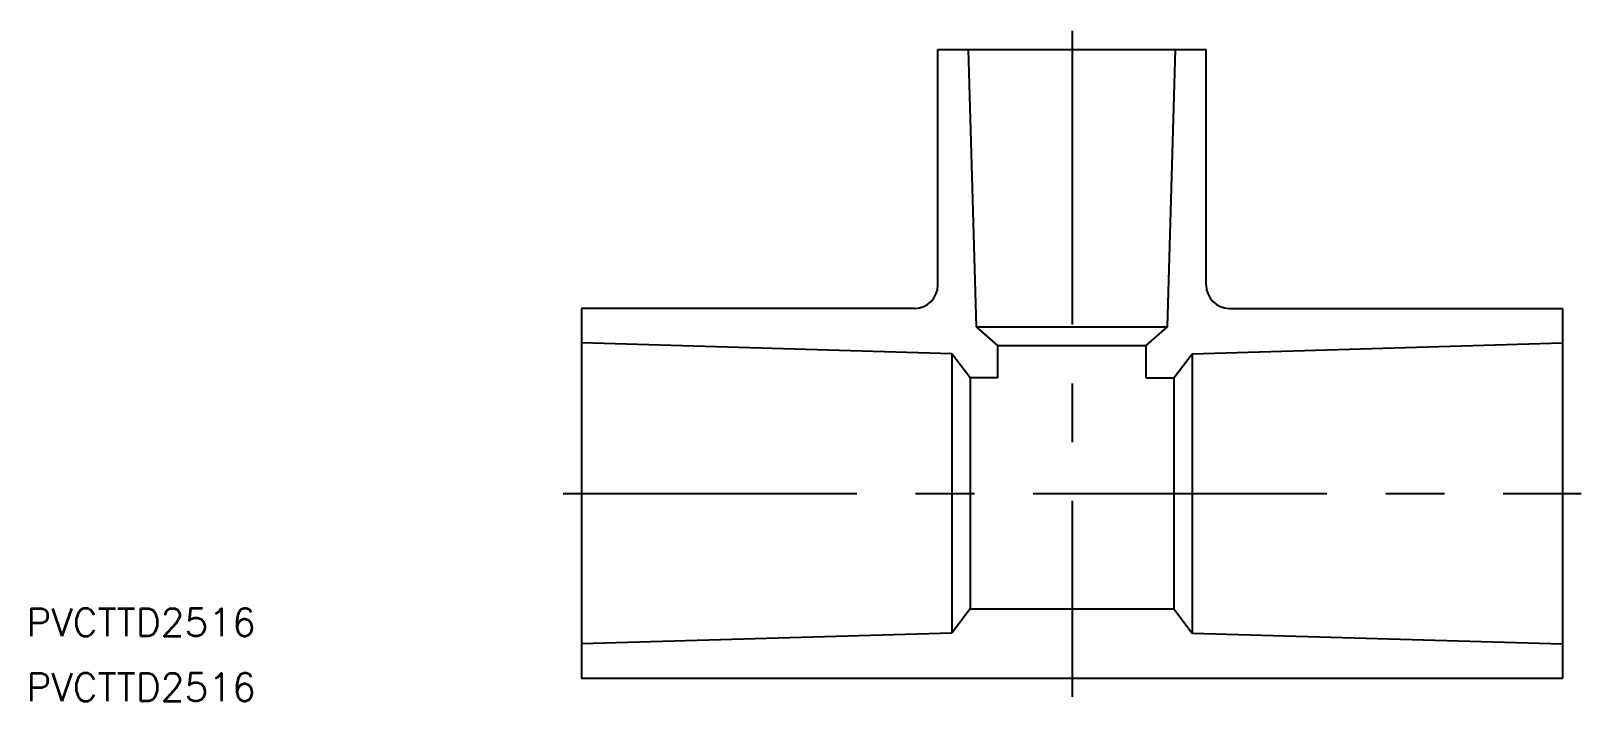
# Model space of a CAD drawing. Extents: x -59 to 108, y -22 to 50.
import ezdxf

# ---------------------------------------------------------------- set-up
doc = ezdxf.new("R2010")
doc.units = 0
doc.linetypes.add('CENTER', pattern=[50.8, 31.75, -6.35, 6.35, -6.35])
doc.layers.get('0').update_dxf_attribs({"linetype": 'CONTINUOUS'})
doc.layers.add('CENTER', color=1, linetype='CENTER')
doc.styles.get("Standard").update_dxf_attribs({"font": 'txt.shx', "height": 3, "bigfont": 'bigfont.shx'})

msp = doc.modelspace()

# ---------------------------------------------------------------- linework, layer by layer
at = {"color": 7, "linetype": 'CONTINUOUS'}
for p, q in [((38.5, 48), (67.5, 48)), ((38.5, 22.5), (38.5, 48)), ((42.68, 18), (41.8, 48)), ((63.32, 18), (64.2, 48)), ((67.5, 22.5), (67.5, 48)), ((0, 20), (0, -20)), ((36, 20), (0, 20)), ((70, 20), (106, 20)), ((106, 20), (106, -20)), ((45, 16), (42.68, 18)), ((42.68, 18), (63.32, 18)), ((61, 16), (63.32, 18)), ((40, 15.1), (0, 16.27)), ((40, 15.1), (40, -15.1)), ((42, 12.5), (40, 15.1)), ((45, 16), (61, 16)), ((45, 12.5), (45, 16)), ((61, 12.5), (61, 16)), ((64, 12.5), (66, 15.1)), ((66, 15.1), (106, 16.27)), ((66, 15.1), (66, -15.1)), ((42, 12.5), (42, -12.5)), ((45, 12.5), (42, 12.5)), ((61, 12.5), (64, 12.5)), ((64, 12.5), (64, -12.5)), ((42, -12.5), (40, -15.1)), ((42, -12.5), (64, -12.5)), ((64, -12.5), (66, -15.1)), ((40, -15.1), (0, -16.28)), ((66, -15.1), (106, -16.28)), ((106, -20), (0, -20))]:
    msp.add_line(p, q, dxfattribs=at)
for centre, start, end in [((36, 22.5), 270, 0), ((70, 22.5), 180, 270)]:
    msp.add_arc(centre, 2.5, start, end, dxfattribs=at)
at = {"layer": 'CENTER', "color": 1, "linetype": 'CENTER'}
for p, q in [((53, 50), (53, -22)), ((-2, 0), (108, 0))]:
    msp.add_line(p, q, dxfattribs=at)

# ---------------------------------------------------------------- texts
at = {"color": 7, "linetype": 'CONTINUOUS'}
for p in [(-60, -15.45), (-60, -22.45)]:
    msp.add_text('PVCTTD2516', height=3, dxfattribs=at).set_placement(p)

doc.saveas('drawing.dxf')
